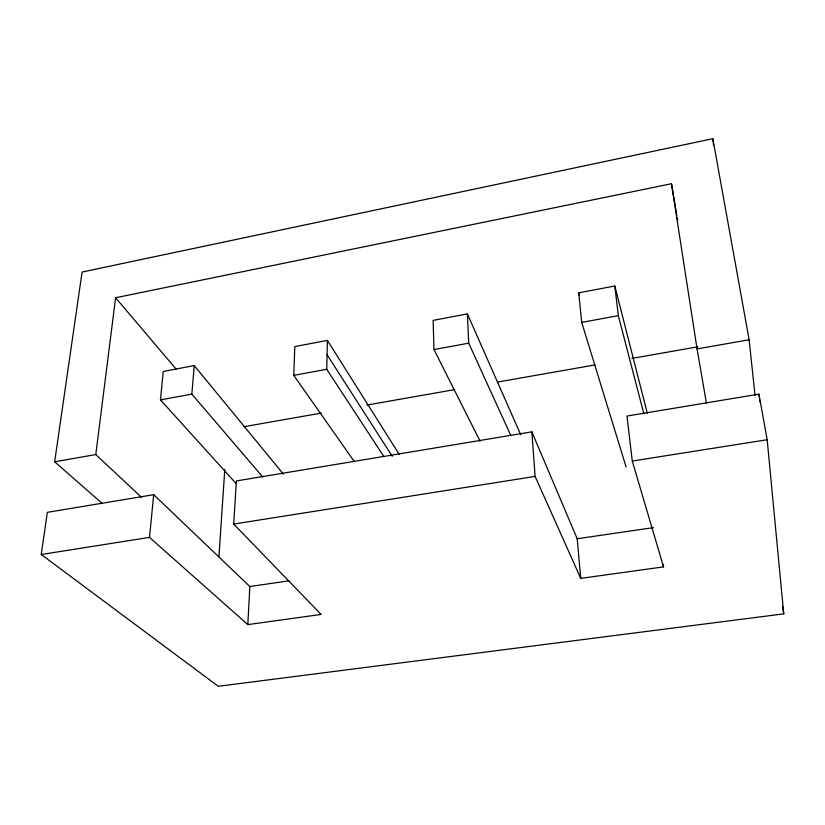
<?xml version="1.0" encoding="UTF-8"?>
<svg xmlns="http://www.w3.org/2000/svg" width="825" height="825" viewBox="0 0 825 825"><rect width="100%" height="100%" fill="white"/><g stroke="black" fill="none" stroke-linecap="round" stroke-linejoin="round"><path stroke-width="1.24" d="M383.615 456.184L326.752 369.28L327.391 340.395L294.834 346.562L293.752 375.354L354.389 461.68M247.82 624.618L249.841 586.544L153.697 494.68L47.345 512.346L41.25 554.503L218.254 686.297L783.75 613.862L767.178 439.725L758.948 394.133L626.99 416.058L632.28 461.051L663.537 566.878L580.738 578.377L535.105 476.417L531.857 431.857L236.383 480.944L233.733 524.071L321.131 614.439L247.82 624.618L149.5 537.384L41.25 554.503M218.924 556.813L224.792 469.446M262.793 477.025L191.833 394.103L194.257 365.588L163.278 371.456L160.452 399.867L236.228 483.667M149.5 537.384L153.697 494.68M141.632 497.423L95.782 454.554L115.603 297.753L671.488 183.738L676.83 215.294M102.156 503.405L54.656 461.783L82.098 272.033L712.831 138.703L749.131 339.766L755.04 395.608M520.802 434.888L467.383 313.902L433.135 320.389L433.981 349.563L480.109 441.21M626.082 466.919L581.697 322.389L578.707 292.834L614.8 286.007L647.295 413.181M160.452 399.867L191.833 394.103M293.752 375.354L326.752 369.28M433.981 349.563L468.724 343.169L510.788 435.435M581.697 322.389L618.327 315.655L643.861 413.686M243.942 426.711L321.276 413.098M366.919 405.065L454.389 389.668M497.496 382.078L595.114 364.897M631.878 358.421L697.806 346.82M54.656 461.783L95.782 454.554M706.417 403.167L697.063 348.913L749.131 339.766M233.733 524.071L535.105 476.417M632.28 461.051L767.178 439.725M249.841 586.544L289.08 580.81M531.857 431.857L577.201 538.756L653.431 527.629M115.603 297.753L176.086 369.053M194.257 365.588L283.418 474.158M327.071 354.74L392.257 456.287M327.391 340.395L399.321 454.565M578.707 292.834L579.449 295.298M782.43 606.262L783.75 613.862M677.263 217.821L677.686 220.347M671.488 183.738L697.063 348.913M663.228 564.372L663.537 566.878M712.831 138.703L713.604 145.076M614.8 286.007L618.327 315.655M758.948 394.133L759.206 396.691M759.454 399.248L759.712 401.806M577.201 538.756L580.738 578.377M467.383 313.902L468.724 343.169"/></g></svg>
